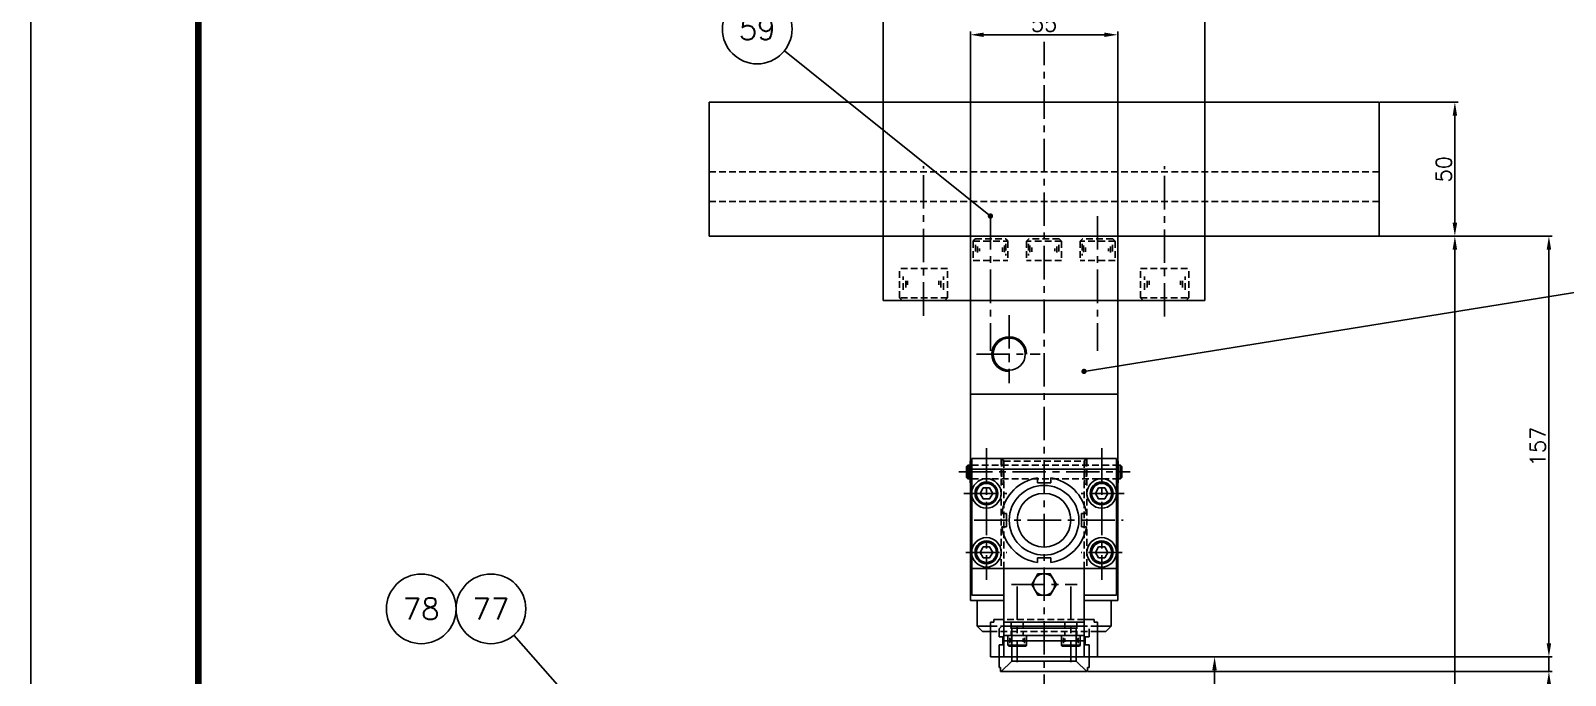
# Model space of a CAD drawing. Extents: x 0 to 2303, y 0 to 1485.
# Drawn here: x 0 to 573, y 930 to 1170 of the extents above; entities that cross this region are included whole.
import ezdxf
from ezdxf.enums import TextEntityAlignment as Align

# ---------------------------------------------------------------- set-up
doc = ezdxf.new("R2010")
doc.units = 0
doc.header["$LTSCALE"] = 10
doc.header["$MEASUREMENT"] = 0
doc.linetypes.add('CENTER', pattern=[2, 1.25, -0.25, 0.25, -0.25])
doc.linetypes.add('HIDDEN', pattern=[0.375, 0.25, -0.125])
doc.layers.get('0').update_dxf_attribs({"linetype": 'CONTINUOUS'})
doc.layers.get('DEFPOINTS').update_dxf_attribs({"linetype": 'CONTINUOUS'})
for name, color, linetype in [('0-POS', 3, 'CONTINUOUS'), ('CL', 1, 'CENTER'), ('CO', 3, 'CONTINUOUS'), ('CUPLA A SOLDAR', 5, 'CONTINUOUS'), ('FI', 1, 'CONTINUOUS'), ('OC', 1, 'HIDDEN'), ('POS', 3, 'CONTINUOUS')]:
    doc.layers.add(name, color=color, linetype=linetype)
doc.styles.add('ROMANS', font='ROMANS.SHX')
doc.dimstyles.new('2CON5', dxfattribs={"dimscale": 2.5, "dimtxt": 2.3, "dimasz": 2, "dimexe": 0.5, "dimexo": 0.0625, "dimgap": 0.5, "dimtad": 1, "dimdec": 4, "dimdsep": 46, "dimtxsty": 'ROMANS', "dimcen": -2, "dimclrt": 7, "dimadec": 0, "dimazin": 0, "dimtfac": 0.869565, "dimtdec": 4, "dimtmove": 0, "dimatfit": 3, "dimfxl": 1, "dimtolj": 1, "dimarcsym": 0})

# ---------------------------------------------------------------- blocks, each defined once
blk = doc.blocks.new('A1G')
blk.add_lwpolyline([(0, 0), (841, 0), (841, 594), (0, 594)], close=True)
at = {"const_width": 1}
blk.add_lwpolyline([(25, 10), (831, 10), (831, 584), (25, 584)], close=True, dxfattribs=at)
blk = doc.blocks.new('05933S')
blk.add_lwpolyline([(2.31, -4), (4.62, 0), (2.31, 4), (-2.31, 4), (-4.62, 0), (-2.31, -4)], close=True)
at = {"color": 1}
blk.add_circle((0, 0), 4, dxfattribs=at)
blk = doc.blocks.new('04912L')
for p, q in [((-3.5, 3.7), (-3.2, 4)), ((-3.5, 3.7), (-3.5, 0)), ((-3.5, 0), (3.5, 0)), ((-3.2, 4), (3.2, 4)), ((3.5, 3.7), (3.2, 4)), ((3.5, 3.7), (3.5, 0))]:
    blk.add_line(p, q)
at = {"color": 1}
for p, q in [((-3.5, 3.7), (3.5, 3.7)), ((-2.75, 2.85), (-2.75, 0.9)), ((-2.22, 2.4), (-2.22, 1.16)), ((2.22, 2.4), (2.22, 1.16)), ((2.75, 2.85), (2.75, 0.9))]:
    blk.add_line(p, q, dxfattribs=at)
blk = doc.blocks.new('05912S')
blk.add_lwpolyline([(-1.18, 2.04), (-2.35, 0), (-1.18, -2.04), (1.18, -2.04), (2.35, 0), (1.18, 2.04)], close=True)
blk.add_circle((0, 0), 4.25)
at = {"color": 1}
blk.add_circle((0, 0), 3.75, dxfattribs=at)
blk = doc.blocks.new('12912L')
for p, q in [((-9, 11), (-8, 12)), ((-8, 12), (8, 12)), ((9, 11), (8, 12)), ((-9, 11), (-9, 0)), ((9, 11), (9, 0)), ((-9, 0), (9, 0))]:
    blk.add_line(p, q)
at = {"color": 1}
for p, q in [((-9, 11), (9, 11)), ((-7.47, 8.01), (-7.47, 3.03)), ((-6.47, 7.16), (-6.47, 3.89)), ((-5.76, 6.16), (-5.76, 4.6)), ((5.9, 6.16), (5.9, 4.6)), ((6.61, 7.16), (6.61, 3.89)), ((7.61, 8.01), (7.61, 3.03))]:
    blk.add_line(p, q, dxfattribs=at)
blk = doc.blocks.new('08912L')
for p, q in [((-6.5, 7.2), (-5.7, 8)), ((-6.5, 7.2), (-6.5, 0)), ((-5.7, 8), (5.7, 8)), ((5.7, 8), (6.5, 7.2)), ((6.5, 7.2), (6.5, 0)), ((-6.5, 0), (6.5, 0))]:
    blk.add_line(p, q)
at = {"color": 1}
for p, q in [((-6.5, 7.2), (6.5, 7.2)), ((-5.56, 5.75), (-5.56, 2.02)), ((5.76, 6.13), (5.76, 1.78)), ((-4.81, 5.13), (-4.81, 2.89)), ((-4.07, 4.39), (-4.07, 3.39)), ((4.52, 4.76), (4.52, 3.14)), ((5.26, 5.51), (5.26, 2.52))]:
    blk.add_line(p, q, dxfattribs=at)
blk = doc.blocks.new('*D53')
at = {"layer": 'CO', "color": 0, "lineweight": -2}
for p, q in [((350.63, 1069.91), (350.63, 1170.19)), ((355.63, 1168.94), (400.63, 1168.94)), ((405.63, 1069.91), (405.63, 1170.19))]:
    blk.add_line(p, q, dxfattribs=at)
at = {"layer": 'CO', "color": 0}
for points in [[(355.63, 1169.77), (355.63, 1168.11), (350.63, 1168.94)], [(400.63, 1169.77), (400.63, 1168.11), (405.63, 1168.94)]]:
    blk.add_solid(points, dxfattribs=at)
at = {"layer": 'DEFPOINTS', "color": 0}
for p in [(405.63, 1168.94), (350.63, 1069.76), (405.63, 1069.76)]:
    blk.add_point(p, dxfattribs=at)
at = {"layer": 'CO', "color": 7, "insert": (378.13, 1173.07), "char_height": 5.75, "attachment_point": 5, "style": 'ROMANS'}
blk.add_mtext('\\A1;55', dxfattribs=at)
blk = doc.blocks.new('*D54')
at = {"layer": 'CO', "color": 0, "lineweight": -2}
for p, q in [((318.13, 1093.91), (318.13, 1186.33)), ((438.13, 1093.91), (438.13, 1186.33)), ((323.13, 1185.08), (433.13, 1185.08))]:
    blk.add_line(p, q, dxfattribs=at)
at = {"layer": 'CO', "color": 0}
for points in [[(323.13, 1185.91), (323.13, 1184.25), (318.13, 1185.08)], [(433.13, 1185.91), (433.13, 1184.25), (438.13, 1185.08)]]:
    blk.add_solid(points, dxfattribs=at)
at = {"layer": 'DEFPOINTS', "color": 0}
for p in [(438.13, 1185.08), (318.13, 1093.76), (438.13, 1093.76)]:
    blk.add_point(p, dxfattribs=at)
at = {"layer": 'CO', "color": 7, "insert": (378.13, 1189.2), "char_height": 5.75, "attachment_point": 5, "style": 'ROMANS'}
blk.add_mtext('\\A1;120', dxfattribs=at)
blk = doc.blocks.new('*D55')
at = {"layer": 'CO', "color": 0, "lineweight": -2}
for p, q in [((503.29, 1093.76), (532.68, 1093.76)), ((531.43, 634.26), (531.43, 1088.76)), ((503.29, 629.26), (532.68, 629.26))]:
    blk.add_line(p, q, dxfattribs=at)
at = {"layer": 'CO', "color": 0}
for points in [[(530.6, 1088.76), (532.27, 1088.76), (531.43, 1093.76)], [(530.6, 634.26), (532.27, 634.26), (531.43, 629.26)]]:
    blk.add_solid(points, dxfattribs=at)
at = {"layer": 'DEFPOINTS', "color": 0}
for p in [(503.13, 1093.76), (531.43, 1093.76), (503.13, 629.26)]:
    blk.add_point(p, dxfattribs=at)
at = {"layer": 'CO', "color": 7, "insert": (527.31, 861.51), "char_height": 5.75, "attachment_point": 5, "rotation": 90, "style": 'ROMANS'}
blk.add_mtext('\\A1;465', dxfattribs=at)
blk = doc.blocks.new('*D69')
at = {"layer": 'CO', "color": 0, "lineweight": -2}
for p, q in [((503.45, 1143.76), (532.68, 1143.76)), ((531.43, 1098.76), (531.43, 1138.76)), ((503.45, 1093.76), (532.68, 1093.76))]:
    blk.add_line(p, q, dxfattribs=at)
at = {"layer": 'CO', "color": 0}
for points in [[(530.6, 1138.76), (532.27, 1138.76), (531.43, 1143.76)], [(530.6, 1098.76), (532.27, 1098.76), (531.43, 1093.76)]]:
    blk.add_solid(points, dxfattribs=at)
at = {"layer": 'DEFPOINTS', "color": 0}
for p in [(503.29, 1143.76), (531.43, 1143.76), (503.29, 1093.76)]:
    blk.add_point(p, dxfattribs=at)
at = {"layer": 'CO', "color": 7, "insert": (527.31, 1118.76), "char_height": 5.75, "attachment_point": 5, "rotation": 90, "style": 'ROMANS'}
blk.add_mtext('\\A1;50', dxfattribs=at)
blk = doc.blocks.new('POS')
at = {"layer": '0-POS'}
blk.add_circle((0, 0), 6.5, dxfattribs=at)
at = {"layer": '0-POS', "style": 'ROMANS', "flags": 4}
blk.add_attdef('P', text='', height=4, dxfattribs=at).set_placement((0, 0), align=Align.MIDDLE)
blk = doc.blocks.new('*D82')
at = {"layer": 'DEFPOINTS', "color": 0}
for p in [(503.45, 1093.76), (398.13, 936.76), (566.52, 936.76)]:
    blk.add_point(p, dxfattribs=at)
at = {"layer": 'POS', "color": 0, "lineweight": -2}
for p, q in [((503.6, 1093.76), (567.77, 1093.76)), ((566.52, 1088.76), (566.52, 941.76)), ((398.29, 936.76), (567.77, 936.76))]:
    blk.add_line(p, q, dxfattribs=at)
at = {"layer": 'POS', "color": 0}
for points in [[(565.69, 1088.76), (567.35, 1088.76), (566.52, 1093.76)], [(565.69, 941.76), (567.35, 941.76), (566.52, 936.76)]]:
    blk.add_solid(points, dxfattribs=at)
at = {"layer": 'POS', "color": 7, "insert": (562.4, 1015.26), "char_height": 5.75, "attachment_point": 5, "rotation": 90, "style": 'ROMANS'}
blk.add_mtext('\\A1;157', dxfattribs=at)
blk = doc.blocks.new('*D83')
at = {"layer": 'DEFPOINTS', "color": 0}
for p in [(398.13, 936.76), (394.38, 931.26), (566.52, 931.26)]:
    blk.add_point(p, dxfattribs=at)
at = {"layer": 'POS', "color": 0, "lineweight": -2}
for p, q in [((566.52, 941.76), (566.52, 946.76)), ((398.29, 936.76), (567.77, 936.76)), ((566.52, 936.76), (566.52, 931.26)), ((394.54, 931.26), (567.77, 931.26)), ((566.52, 926.26), (566.52, 906.71))]:
    blk.add_line(p, q, dxfattribs=at)
at = {"layer": 'POS', "color": 0}
for points in [[(565.69, 941.76), (567.35, 941.76), (566.52, 936.76)], [(565.69, 926.26), (567.35, 926.26), (566.52, 931.26)]]:
    blk.add_solid(points, dxfattribs=at)
at = {"layer": 'POS', "color": 7, "insert": (562.4, 913.98), "char_height": 5.75, "attachment_point": 5, "rotation": 90, "style": 'ROMANS'}
blk.add_mtext('\\A1;5.5', dxfattribs=at)
blk = doc.blocks.new('*D84')
at = {"layer": 'DEFPOINTS', "color": 0}
for p in [(393.13, 936.76), (441.76, 936.76), (398.29, 859.26)]:
    blk.add_point(p, dxfattribs=at)
at = {"layer": 'POS', "color": 0, "lineweight": -2}
for p, q in [((393.29, 936.76), (443.01, 936.76)), ((441.76, 864.26), (441.76, 931.76)), ((398.45, 859.26), (443.01, 859.26))]:
    blk.add_line(p, q, dxfattribs=at)
at = {"layer": 'POS', "color": 0}
for points in [[(440.92, 931.76), (442.59, 931.76), (441.76, 936.76)], [(440.92, 864.26), (442.59, 864.26), (441.76, 859.26)]]:
    blk.add_solid(points, dxfattribs=at)
at = {"layer": 'POS', "color": 7, "insert": (437.63, 898.01), "char_height": 5.75, "attachment_point": 5, "rotation": 90, "style": 'ROMANS'}
blk.add_mtext('\\A1;77.5', dxfattribs=at)

msp = doc.modelspace()

# ---------------------------------------------------------------- linework, layer by layer
for p, q in [((253.13414, 1093.75802), (253.13414, 1143.75803)), ((503.13414, 1143.75803), (253.13414, 1143.75803)), ((503.13414, 1093.75802), (503.13414, 1143.75803)), ((503.13414, 1093.75802), (253.13414, 1093.75802)), ((318.13414, 1069.75803), (318.13414, 1093.75803)), ((438.13414, 1069.75803), (438.13414, 1093.75803)), ((318.13414, 1069.75803), (438.13414, 1069.75803)), ((350.63414, 1069.75803), (350.63414, 957.75803)), ((405.63414, 1069.75803), (405.63414, 957.75803)), ((350.63414, 1034.75803), (405.63414, 1034.75803)), ((349.63414, 1008.25803), (349.13414, 1007.75803)), ((350.33414, 1008.25803), (349.63414, 1008.25803)), ((349.63414, 1003.25803), (349.63414, 1008.25803)), ((350.33414, 1008.25803), (350.33414, 1003.25803)), ((350.53414, 1009.75803), (350.53414, 1001.75803)), ((351.13414, 1009.75803), (350.53414, 1009.75803)), ((351.13414, 1010.75803), (405.13414, 1010.75803)), ((351.13414, 1010.75803), (351.13414, 959.75803)), ((405.13414, 1010.75803), (405.13414, 959.75803)), ((405.13414, 1009.75803), (405.73414, 1009.75803)), ((405.73414, 1009.75803), (405.73414, 1001.75803)), ((405.93414, 1008.25803), (405.93414, 1003.25803)), ((405.93414, 1008.25803), (406.63414, 1008.25803)), ((406.63414, 1008.25803), (407.13414, 1007.75803)), ((406.63414, 1003.25803), (406.63414, 1008.25803)), ((349.13414, 1007.75803), (349.13414, 1003.75803)), ((349.13414, 1003.75803), (349.63414, 1003.25803)), ((350.33414, 1003.25803), (349.63414, 1003.25803)), ((350.53414, 1007.75803), (350.33414, 1007.75803)), ((350.53414, 1003.75803), (350.33414, 1003.75803)), ((351.13414, 1006.75803), (405.13414, 1006.75803)), ((375.63414, 1001.75803), (375.63414, 1003.56152)), ((380.63414, 1001.75803), (380.63414, 1003.56152)), ((405.73414, 1007.75803), (405.93414, 1007.75803)), ((405.73414, 1003.75803), (405.93414, 1003.75803)), ((405.93414, 1003.25803), (406.63414, 1003.25803)), ((407.13414, 1003.75803), (406.63414, 1003.25803)), ((407.13414, 1007.75803), (407.13414, 1003.75803)), ((351.13414, 1001.75803), (350.53414, 1001.75803)), ((375.63414, 1001.75803), (380.63414, 1001.75803)), ((405.13414, 1001.75803), (405.73414, 1001.75803)), ((364.13414, 990.25803), (362.33066, 990.25803)), ((364.13414, 985.25803), (362.33066, 985.25803)), ((364.13414, 985.25803), (364.13414, 990.25803)), ((392.13414, 990.25803), (393.93762, 990.25803)), ((392.13414, 990.25803), (392.13414, 985.25803)), ((392.13414, 985.25803), (393.93762, 985.25803)), ((375.63414, 973.75803), (375.63414, 971.95455)), ((380.63414, 973.75803), (375.63414, 973.75803)), ((380.63414, 973.75803), (380.63414, 971.95455)), ((351.13414, 969.75803), (405.13414, 969.75803)), ((363.13414, 969.75803), (363.13414, 949.75803)), ((393.13414, 969.75803), (393.13414, 949.75803)), ((350.63414, 957.75803), (363.13414, 957.75803)), ((351.13414, 959.75803), (363.13414, 959.75803)), ((353.13414, 948.25803), (353.13414, 957.75803)), ((393.13414, 959.75803), (405.13414, 959.75803)), ((393.13414, 957.75803), (405.63414, 957.75803)), ((403.13414, 948.25803), (403.13414, 957.75803)), ((359.38414, 949.75803), (359.38414, 950.75803)), ((359.38414, 950.75803), (363.13414, 950.75803)), ((363.13414, 950.75803), (363.13414, 936.75803)), ((393.13414, 950.75803), (393.13414, 936.75803)), ((393.13414, 950.75803), (396.88414, 950.75803)), ((396.88414, 950.75803), (396.88414, 949.75803)), ((355.13414, 946.25803), (353.13414, 948.25803)), ((353.13414, 948.25803), (358.13414, 948.25803)), ((355.13414, 946.25803), (358.13414, 946.25803)), ((359.38414, 949.75803), (358.13414, 949.75803)), ((358.13414, 949.75803), (358.13414, 936.75803)), ((363.13414, 949.75803), (393.13414, 949.75803)), ((393.13414, 949.75803), (363.13414, 949.75803)), ((398.13414, 949.75803), (396.88414, 949.75803)), ((398.13414, 949.75803), (398.13414, 936.75803)), ((403.13414, 948.25803), (398.13414, 948.25803)), ((401.13414, 946.25803), (398.13414, 946.25803)), ((401.13414, 946.25803), (403.13414, 948.25803)), ((393.13414, 944.75803), (363.13414, 944.75803)), ((393.13414, 942.75803), (363.13414, 942.75803)), ((398.13414, 936.75803), (358.13414, 936.75803))]:
    msp.add_line(p, q)
for centre, radius in [((365.13414, 1049.75803), 6), ((356.63414, 997.75803), 5.5), ((399.63414, 997.75803), 5.5), ((378.13414, 987.75803), 13), ((378.13414, 987.75803), 10), ((356.63414, 975.75803), 5.5), ((399.63414, 975.75803), 5.5)]:
    msp.add_circle(centre, radius)
for start, end in [(98.9892993, 171.0107007), (8.9892993, 81.0107007), (188.9892993, 261.0107007), (278.9892993, 351.0107007)]:
    msp.add_arc((378.13414, 987.75803), 16, start, end)
at = {"layer": 'CL'}
for p, q in [((378.13414, 897.63489), (378.13414, 1166.26152)), ((333.13414, 1064.07458), (333.13414, 1119.96642)), ((423.13414, 1063.78818), (423.13414, 1119.96642)), ((358.13414, 1101.2859), (358.13414, 1050.99272)), ((398.13414, 1101.2859), (398.13414, 1050.99272)), ((365.13414, 1064.30606), (365.13414, 1038.88738)), ((352.90193, 1049.75803), (376.70008, 1049.75803)), ((356.63414, 1014.67691), (356.63414, 965.4598)), ((399.63414, 1014.67691), (399.63414, 965.4598)), ((346.34044, 1005.75803), (410.31735, 1005.75803)), ((348.19182, 997.75803), (364.30631, 997.75803)), ((408.07647, 997.75803), (391.96197, 997.75803)), ((352.01776, 987.75803), (407.62859, 987.75803)), ((348.99749, 975.75803), (364.23161, 975.75803)), ((407.27079, 975.75803), (392.03667, 975.75803)), ((365.96615, 963.75803), (390.47102, 963.75803)), ((368.13414, 963.04028), (368.13414, 934.82187)), ((388.13414, 963.04028), (388.13414, 934.82187))]:
    msp.add_line(p, q, dxfattribs=at)
at = {"layer": 'CUPLA A SOLDAR'}
for p, q in [((361.35914, 947.258), (362.35914, 948.25802)), ((361.35914, 944.25801), (361.35914, 947.258)), ((362.35914, 948.25802), (393.90914, 948.25802)), ((365.30914, 948.25802), (366.10914, 947.45801)), ((366.10914, 947.45801), (390.15914, 947.45801)), ((366.10914, 947.45801), (366.10914, 935.18302)), ((390.15914, 935.18302), (390.15914, 947.45801)), ((394.90914, 947.258), (394.90914, 944.25801)), ((362.75914, 944.25801), (361.35914, 944.25801)), ((361.35914, 932.75801), (361.35914, 941.25802)), ((361.35914, 941.25802), (362.75914, 941.25802)), ((362.75914, 941.25802), (362.75914, 944.25801)), ((393.50914, 944.25801), (393.50914, 941.25802)), ((394.90914, 944.25801), (393.50914, 944.25801)), ((393.50914, 941.25802), (394.90914, 941.25802)), ((394.90914, 941.25802), (394.90914, 932.75801)), ((366.10914, 935.18302), (362.18414, 931.258)), ((390.15914, 935.18302), (366.10914, 935.18302)), ((394.08414, 931.258), (390.15914, 935.18302)), ((361.88414, 932.75801), (361.35914, 932.75801)), ((361.88414, 931.258), (361.88414, 932.75801)), ((362.18414, 931.258), (361.88414, 931.258)), ((394.08414, 931.258), (362.18414, 931.258)), ((394.38414, 931.258), (394.08414, 931.258)), ((394.38414, 932.75801), (394.38414, 931.258)), ((394.90914, 932.75801), (394.38414, 932.75801))]:
    msp.add_line(p, q, dxfattribs=at)
at = {"layer": 'FI'}
msp.add_arc((365.13414, 1049.75803), 6.5, 0, 270, dxfattribs=at)
at = {"layer": 'OC'}
for p, q in [((253.13414, 1117.75803), (503.13414, 1117.75803)), ((253.13414, 1106.75803), (503.13414, 1106.75803)), ((351.13414, 1008.25803), (405.13414, 1008.25803)), ((362.13414, 1010.75803), (362.13414, 969.75803)), ((362.23414, 1010.25803), (362.23414, 1001.25803)), ((362.23414, 1010.25803), (363.03414, 1010.25803)), ((363.03414, 1010.25803), (363.03414, 1001.25803)), ((363.13414, 1009.75803), (363.13414, 969.75803)), ((363.13414, 1009.75803), (393.13414, 1009.75803)), ((393.13414, 1009.75803), (393.13414, 969.75803)), ((393.23414, 1010.25803), (393.23414, 1001.25803)), ((394.03414, 1010.25803), (393.23414, 1010.25803)), ((394.03414, 1010.25803), (394.03414, 1001.25803)), ((394.13414, 1010.75803), (394.13414, 969.75803)), ((351.13414, 1003.25803), (405.13414, 1003.25803)), ((362.23414, 1001.25803), (363.03414, 1001.25803)), ((394.03414, 1001.25803), (393.23414, 1001.25803)), ((393.13414, 950.75803), (363.13414, 950.75803)), ((398.13414, 948.25803), (358.13414, 948.25803)), ((358.13414, 946.25803), (398.13414, 946.25803)), ((365.88414, 949.75803), (365.88414, 944.75803)), ((370.38414, 949.75803), (370.38414, 944.75803)), ((385.88414, 949.75803), (385.88414, 944.75803)), ((390.38414, 949.75803), (390.38414, 944.75803))]:
    msp.add_line(p, q, dxfattribs=at)
at = {"layer": 'POS'}
for p, q in [((281.24271, 1162.95734), (358.13414, 1101.2859)), ((586.22825, 1074.34395), (393.05462, 1043.3049)), ((180.31578, 944.90273), (317.13414, 789.25801))]:
    msp.add_line(p, q, dxfattribs=at)
at = {"layer": 'POS', "const_width": 1}
for points in [[(357.63414, 1101.2859, 1), (358.63414, 1101.2859, 1)], [(392.55462, 1043.3049, 1), (393.55462, 1043.3049, 1)]]:
    msp.add_lwpolyline(points, format="xyb", close=True, dxfattribs=at)

# ---------------------------------------------------------------- block references
at = {"xscale": 2.5, "yscale": 2.5, "zscale": 2.5}
msp.add_blockref('A1G', (0, 0), dxfattribs=at)
for name, p in [('05912S', (356.63414, 997.75803)), ('05912S', (356.63414, 975.75803)), ('05933S', (378.13414, 963.75803))]:
    msp.add_blockref(name, p)
at = {"xscale": -1}
for p in [(399.63414, 997.75803), (399.63414, 975.75803)]:
    msp.add_blockref('05912S', p, dxfattribs=at)
at = {"xscale": -1, "rotation": 180}
msp.add_blockref('04912L', (368.13414, 944.75803), dxfattribs=at)
at = {"rotation": 180}
msp.add_blockref('04912L', (388.13414, 944.75803), dxfattribs=at)
at = {"layer": 'OC'}
msp.add_blockref('08912L', (358.13414, 1084.75803), dxfattribs=at)
at = {"layer": 'OC', "xscale": -1}
for p in [(378.13414, 1084.75803), (398.13414, 1084.75803)]:
    msp.add_blockref('08912L', p, dxfattribs=at)
at = {"layer": 'OC', "rotation": 180}
msp.add_blockref('12912L', (333.13414, 1081.75803), dxfattribs=at)
at = {"layer": 'OC', "xscale": -1, "rotation": 180}
msp.add_blockref('12912L', (423.13414, 1081.75803), dxfattribs=at)
at = {"layer": 'POS', "xscale": 2, "yscale": 2, "zscale": 2}
for p, values in [((271.10161, 1171.0911), {'P': '59'}), ((145.73288, 954.66664), {'P': '78'}), ((171.73288, 954.66664), {'P': '77'})]:
    msp.add_blockref('POS', p, dxfattribs=at).add_auto_attribs(values)

# ---------------------------------------------------------------- dimensions: what is measured, and where the dimension line sits
at = {"layer": 'CO'}
for base, p1, p2, picture, middle in [((438.13414, 1185.07843), (318.13414, 1093.75802), (438.13414, 1093.75802), '*D54', (378.13414, 1189.20343)), ((405.63414, 1168.94034), (350.63414, 1069.75803), (405.63414, 1069.75803), '*D53', (378.13414, 1173.06534))]:
    dim = msp.add_linear_dim(base=base, p1=p1, p2=p2, dimstyle='2CON5', dxfattribs=at)
    dim.commit()
    dim.dimension.update_dxf_attribs({"geometry": picture, "text_midpoint": middle})
dim = msp.add_linear_dim(base=(531.43244, 1143.75803), p1=(503.29039, 1093.75802), p2=(503.29039, 1143.75803), angle=90, dimstyle='2CON5', dxfattribs=at)
dim.commit()
dim.dimension.update_dxf_attribs({"geometry": '*D69', "text_midpoint": (527.30744, 1118.75803)})
dim = msp.add_linear_dim(base=(531.43244, 1093.75802), p1=(503.13414, 629.25801), p2=(503.13414, 1093.75802), angle=90, dimstyle='2CON5', override={"dimdec": 0}, dxfattribs=at)
dim.commit()
dim.dimension.update_dxf_attribs({"geometry": '*D55', "text_midpoint": (527.30744, 861.50802)})
at = {"layer": 'POS'}
for base, p1, p2, picture, middle in [((566.52045, 936.75803), (503.44664, 1093.75802), (398.13414, 936.75803), '*D82', (562.39545, 1015.25803)), ((566.52045, 931.258), (398.13414, 936.75803), (394.38414, 931.258), '*D83', (562.39545, 913.98419)), ((441.75622, 936.75803), (398.29039, 859.25802), (393.13414, 936.75803), '*D84', (437.63122, 898.00803))]:
    dim = msp.add_linear_dim(base=base, p1=p1, p2=p2, angle=90, dimstyle='2CON5', dxfattribs=at)
    dim.commit()
    dim.dimension.update_dxf_attribs({"geometry": picture, "text_midpoint": middle})

doc.saveas('drawing.dxf')
